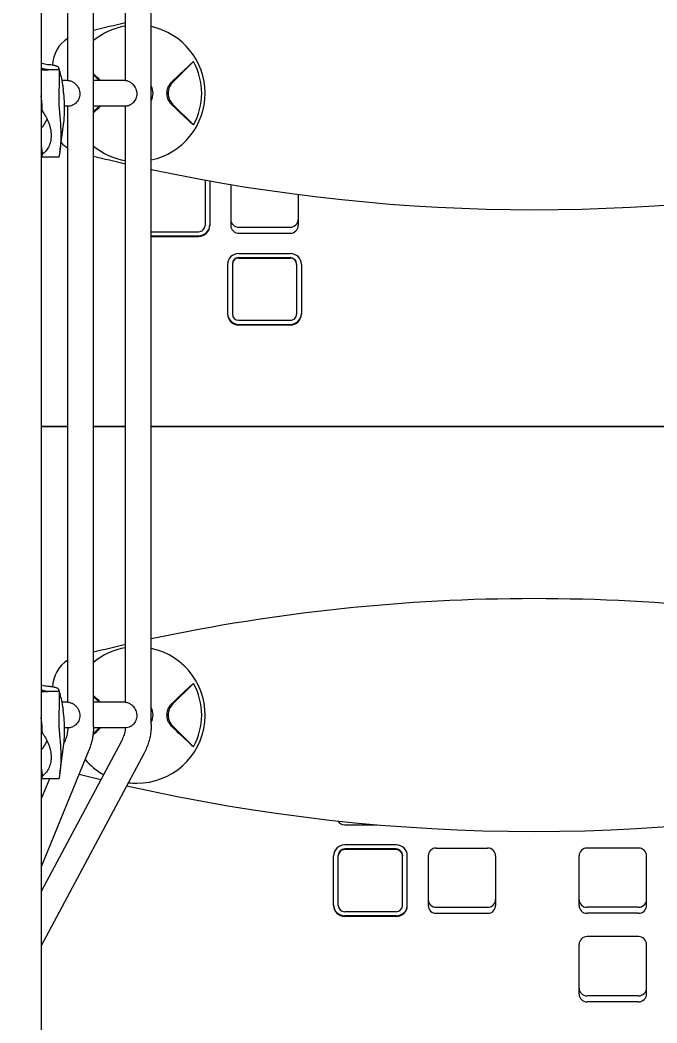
# Model space of a CAD drawing. Extents: x -13189 to 8473, y -8565 to 17872.
# Drawn here: x 880 to 1276, y -1300 to -676 of the extents above; entities that cross this region are included whole.
import ezdxf

# ---------------------------------------------------------------- set-up
doc = ezdxf.new("R2010")
doc.units = 0
doc.header["$LTSCALE"] = 5
doc.header["$PDMODE"] = 33
doc.header["$PDSIZE"] = 20
for name, color, linetype in [('PRODUCT', 3, 'CONTINUOUS'), ('REFERENCE', 9, 'CONTINUOUS'), ('REVIEW_REQUIRED', 30, 'CONTINUOUS')]:
    doc.layers.add(name, color=color, linetype=linetype)
doc.styles.add('LG1', font='arial.ttf', dxfattribs={"height": 185})
doc.dimstyles.new('LG_DIM', dxfattribs={"dimtxt": 185, "dimasz": 120, "dimexe": 50, "dimexo": 1, "dimgap": 50, "dimtad": 1, "dimdec": 0, "dimrnd": 10, "dimtxsty": 'LG1', "dimcen": 2.5, "dimclrt": 4, "dimadec": 4, "dimazin": 3, "dimtfac": 1, "dimtdec": 1, "dimtmove": 0, "dimatfit": 3, "dimarcsym": 0})

# ---------------------------------------------------------------- blocks, each defined once
blk = doc.blocks.new('*D4')
at = {"layer": 'REFERENCE', "color": 0, "transparency": 16777216}
for p in [(7074.4, -285.09), (-5530, -747.5), (7074.4, -7182.74)]:
    blk.add_point(p, dxfattribs=at)
at = {"layer": 'REVIEW_REQUIRED', "color": 0, "lineweight": -2, "transparency": 16777216}
for p, q in [((7074.4, -286.09), (7074.4, -7232.74)), ((-5530, -748.5), (-5530, -7232.74)), ((-5410, -7182.74), (134.08, -7182.74)), ((6954.4, -7182.74), (1410.33, -7182.74))]:
    blk.add_line(p, q, dxfattribs=at)
at = {"layer": 'REVIEW_REQUIRED', "color": 0, "transparency": 16777216}
for points in [[(-5410, -7162.74), (-5410, -7202.74), (-5530, -7182.74)], [(6954.4, -7162.74), (6954.4, -7202.74), (7074.4, -7182.74)]]:
    blk.add_solid(points, dxfattribs=at)
at = {"layer": 'REVIEW_REQUIRED', "color": 4, "transparency": 16777216, "char_height": 185, "attachment_point": 5, "style": 'LG1'}
for s, insert in [('\\A1;12600 mm', (772.2, -7038.28)), ('\\A1;[41\'-4{\\H1.000000x;\\S5/8;}"]', (772.2, -7476.53))]:
    blk.add_mtext(s, dxfattribs=dict(at, insert=insert))
blk = doc.blocks.new('*D5')
at = {"layer": 'REFERENCE', "color": 0, "transparency": 16777216}
for p in [(3900, 7859.68), (-2500, -5459.68), (7695.79, -5459.68)]:
    blk.add_point(p, dxfattribs=at)
at = {"layer": 'REVIEW_REQUIRED', "color": 0, "lineweight": -2, "transparency": 16777216}
for p, q in [((3901, 7859.68), (7745.79, 7859.68)), ((7695.79, 7739.68), (7695.79, 3779.28)), ((7695.79, -5339.68), (7695.79, 3130.67)), ((-2499, -5459.68), (7745.79, -5459.68))]:
    blk.add_line(p, q, dxfattribs=at)
at = {"layer": 'REVIEW_REQUIRED', "color": 0, "transparency": 16777216}
for points in [[(7675.79, 7739.68), (7715.79, 7739.68), (7695.79, 7859.68)], [(7675.79, -5339.68), (7715.79, -5339.68), (7695.79, -5459.68)]]:
    blk.add_solid(points, dxfattribs=at)
at = {"layer": 'REVIEW_REQUIRED', "color": 4, "transparency": 16777216, "insert": (7695.79, 3454.98), "char_height": 185, "attachment_point": 5, "style": 'LG1'}
blk.add_mtext('\\A1;13320 mm\\P [43\'-8 13/16"]', dxfattribs=at)
blk = doc.blocks.new('*D6')
at = {"layer": 'REFERENCE', "color": 0, "transparency": 16777216}
for p in [(3300, 5864.75), (-6041.13, -3464.75), (-3100, -3464.75)]:
    blk.add_point(p, dxfattribs=at)
at = {"layer": 'REVIEW_REQUIRED', "color": 0, "lineweight": -2, "transparency": 16777216}
for p, q in [((3299, 5864.75), (-6091.13, 5864.75)), ((-6041.13, 5744.75), (-6041.13, 2569.99)), ((-6041.13, -3344.75), (-6041.13, 1921.38)), ((-3101, -3464.75), (-6091.13, -3464.75))]:
    blk.add_line(p, q, dxfattribs=at)
at = {"layer": 'REVIEW_REQUIRED', "color": 0, "transparency": 16777216}
for points in [[(-6061.13, 5744.75), (-6021.13, 5744.75), (-6041.13, 5864.75)], [(-6061.13, -3344.75), (-6021.13, -3344.75), (-6041.13, -3464.75)]]:
    blk.add_solid(points, dxfattribs=at)
at = {"layer": 'REVIEW_REQUIRED', "color": 4, "transparency": 16777216, "insert": (-6041.13, 2245.68), "char_height": 185, "attachment_point": 5, "style": 'LG1'}
blk.add_mtext('\\A1;9330 mm\\P [30\'-7 9/16"]', dxfattribs=at)
blk = doc.blocks.new('Variteemalayerit')
at = {"layer": 'REVIEW_REQUIRED', "invisible_edges": 15}
blk.add_3dface([(-10000, -10000, -5), (10000, -10000, -5), (10000, 10000, -5), (-10000, 10000, -5)], dxfattribs=at)
blk = doc.blocks.new('*D9')
at = {"layer": 'REFERENCE', "color": 0, "transparency": 16777216}
for p in [(7074.4, -286.09), (-5727.53, -747.5), (7074.4, -8119.37)]:
    blk.add_point(p, dxfattribs=at)
at = {"layer": 'REVIEW_REQUIRED', "color": 0, "lineweight": -2, "transparency": 16777216}
for p, q in [((7074.4, -287.09), (7074.4, -8169.37)), ((-5727.53, -748.5), (-5727.53, -8169.37)), ((-5607.53, -8119.37), (24.08, -8119.37)), ((6954.4, -8119.37), (1322.8, -8119.37))]:
    blk.add_line(p, q, dxfattribs=at)
at = {"layer": 'REVIEW_REQUIRED', "color": 0, "transparency": 16777216}
for points in [[(-5607.53, -8099.37), (-5607.53, -8139.37), (-5727.53, -8119.37)], [(6954.4, -8099.37), (6954.4, -8139.37), (7074.4, -8119.37)]]:
    blk.add_solid(points, dxfattribs=at)
at = {"layer": 'REVIEW_REQUIRED', "color": 4, "transparency": 16777216, "char_height": 185, "attachment_point": 5, "style": 'LG1'}
for s, insert in [('\\A1;12800 mm', (673.44, -7974.92)), ('\\A1;[42\'-0 3/8"]', (673.44, -8289.13))]:
    blk.add_mtext(s, dxfattribs=dict(at, insert=insert))

msp = doc.modelspace()

# ---------------------------------------------------------------- linework, layer by layer
at = {"layer": 'PRODUCT', "linetype": 'Continuous', "lineweight": 0}
for p, q in [((893, 783.95), (893, -1473.5)), ((925.5, -1115.87), (925.5, 450.58)), ((961.5, -1114.25), (961.5, 448.95)), ((909.5, -713.15), (909.5, -341.85)), ((945.5, -713.16), (945.5, -341.85)), ((987.78, -701.44), (974.78, -714.44)), ((893, -706.45), (897.19, -706.45)), ((904.07, -706.45), (897.19, -706.45)), ((925.5, -709.72), (928.94, -713.15)), ((909.59, -713.15), (905.81, -713.15)), ((905.81, -713.15), (905.81, -713.15)), ((906.47, -717.09), (906.67, -718.51)), ((945.5, -713.15), (925.5, -713.15)), ((893.33, -726.21), (893, -722.66)), ((909.97, -729.15), (907.49, -729.15)), ((909.5, -1100.45), (909.5, -729.15)), ((928.94, -729.15), (925.5, -732.59)), ((945.66, -729.15), (925.5, -729.15)), ((945.5, -1100.45), (945.5, -729.15)), ((974.78, -727.87), (987.78, -740.87)), ((904.47, -757.87), (906.67, -742.3)), ((893, -759.62), (893.33, -760.77)), ((903.87, -760.9), (893.4, -760.9)), ((961.5, -768.64), (962, -768.64)), ((995, -775.15), (995, -803.5)), ((998, -775.69), (998, -803.5)), ((1011, -777.95), (1011, -803.5)), ((1053, -784.18), (1053, -803.5)), ((1016, -804.59), (1048, -804.59)), ((961.5, -807.37), (991, -807.37)), ((961.5, -809.9), (991, -809.9)), ((961.5, -810.28), (991, -810.28)), ((1016, -808.34), (1048, -808.34)), ((1016, -820.93), (1048, -820.93)), ((1016, -823.46), (1048, -823.46)), ((1016, -823.83), (1048, -823.83)), ((1009, -827.71), (1009, -858.69)), ((1012, -827.33), (1012, -827.71)), ((1012, -827.71), (1012, -858.69)), ((1052, -827.33), (1052, -827.71)), ((1052, -827.71), (1052, -858.69)), ((1055, -827.71), (1055, -858.69)), ((1016, -862.56), (1048, -862.56)), ((1016, -865.09), (1048, -865.09)), ((1016, -865.47), (1048, -865.47)), ((893, -928.41), (909.5, -928.41)), ((909.5, -928.9), (893, -928.9)), ((925.5, -928.41), (945.5, -928.41)), ((945.5, -928.9), (925.5, -928.9)), ((961.5, -928.41), (1438.5, -928.41)), ((1438.5, -928.9), (961.5, -928.9)), ((987.78, -1088.74), (974.78, -1101.73)), ((893, -1093.75), (897.19, -1093.75)), ((904.07, -1093.75), (897.19, -1093.75)), ((925.5, -1097.02), (928.94, -1100.45)), ((909.59, -1100.45), (905.81, -1100.45)), ((905.81, -1100.45), (905.81, -1100.45)), ((906.47, -1104.39), (906.67, -1105.81)), ((945.5, -1100.45), (925.5, -1100.45)), ((893.33, -1113.51), (893, -1109.96)), ((909.97, -1116.45), (907.49, -1116.45)), ((928.94, -1116.45), (925.26, -1120.13)), ((945.63, -1116.45), (925.5, -1116.45)), ((974.78, -1115.17), (987.78, -1128.17)), ((907.86, -1124.23), (907.08, -1126.13)), ((942.88, -1124.69), (893, -1218.29)), ((922.67, -1130.27), (893, -1203.01)), ((904.47, -1145.16), (906.67, -1129.6)), ((957, -1132.22), (893, -1252.31)), ((905.06, -1131.08), (905.06, -1131.08)), ((893, -1146.92), (893.33, -1148.07)), ((898.08, -1148.2), (893, -1160.65)), ((903.87, -1148.2), (893.4, -1148.2)), ((1082, -1176.77), (1102.2, -1176.77)), ((1114, -1189.35), (1082, -1189.35)), ((1114, -1191.88), (1082, -1191.88)), ((1114, -1192.26), (1082, -1192.26)), ((1139, -1191.29), (1171, -1191.29)), ((1265, -1191.29), (1233, -1191.29)), ((1075, -1227.12), (1075, -1196.13)), ((1078, -1195.76), (1078, -1196.13)), ((1078, -1227.12), (1078, -1196.13)), ((1118, -1195.76), (1118, -1196.13)), ((1118, -1227.12), (1118, -1196.13)), ((1121, -1227.12), (1121, -1196.13)), ((1134, -1196.13), (1134, -1227.12)), ((1176, -1196.13), (1176, -1227.12)), ((1228, -1227.12), (1228, -1196.13)), ((1270, -1227.12), (1270, -1196.13)), ((1139, -1228.21), (1171, -1228.21)), ((1265, -1228.21), (1233, -1228.21)), ((1114, -1230.99), (1082, -1230.99)), ((1114, -1233.52), (1082, -1233.52)), ((1114, -1233.89), (1082, -1233.89)), ((1139, -1231.96), (1171, -1231.96)), ((1265, -1231.96), (1233, -1231.96)), ((1265, -1246.48), (1233, -1246.48)), ((1228, -1282.31), (1228, -1251.32)), ((1270, -1282.31), (1270, -1251.32)), ((1265, -1283.4), (1233, -1283.4)), ((1265, -1287.15), (1233, -1287.15))]:
    msp.add_line(p, q, dxfattribs=at)
for centre, radius, start, end in [((1200, -1793.65), 1145, 102.84244, 103.87108), ((952.5, -721.15), 42.51, 99.47688, 129.42571), ((952.5, -721.15), 42.51, 282.22155, 77.77845), ((920, -704.05), 20, 121.66824, 178.88475), ((952.5, -721.15), 40.42, 330.80251, 29.19749), ((952.5, -721.15), 10.1, 360, 26.98958), ((981.5, -721.15), 9.5, 135, 180), ((952.5, -721.15), 10.1, 333.01042, 360), ((981.5, -721.15), 9.5, 180, 225), ((920, -738.25), 20, 221.56195, 221.5622), ((920, -738.25), 20, 222.78067, 238.33176), ((952.5, -721.15), 42.51, 230.57429, 260.52312), ((1200, 351.35), 1145, 256.12892, 257.15756), ((1200, 351.35), 1145, 257.97743, 282.02257), ((1200, -2180.95), 1145, 90, 102.02257), ((1200, -2180.95), 1145, 77.97743, 90), ((1200, -2180.95), 1145, 102.84244, 103.87108), ((952.5, -1108.45), 42.51, 99.47688, 129.42571), ((952.5, -1108.45), 42.51, 270, 77.77845), ((920, -1091.35), 20, 121.66824, 178.88475), ((952.5, -1108.45), 40.42, 330.80251, 29.19749), ((952.5, -1108.45), 10.1, 0, 26.98958), ((981.5, -1108.45), 9.5, 135, 180), ((952.5, -1108.45), 10.1, 333.01042, 0), ((981.5, -1108.45), 9.5, 180, 225), ((952.5, -1108.45), 42.51, 220.69266, 240.79496), ((1200, -35.95), 1145, 255.66649, 256.36546), ((1200, -35.95), 1145, 257.19371, 282.80629), ((952.5, -1108.45), 42.51, 262.81621, 270)]:
    msp.add_arc(centre, radius, start, end, dxfattribs=at)
for centre, major_axis, start_param, end_param in [((816.67, -730.4), (90.83, 0), 0, 0.135663), ((816.67, -730.4), (90.83, 0), 6.147522, 6.283185), ((878.5, -730.4), (19.4, 0), 5.556401, 5.910906), ((991, -803.13), (-7, 0), 1.570796, 3.141593), ((991, -803.5), (-4, 0), 1.570796, 3.141593), ((991, -803.5), (-7, 0), 1.570796, 3.141593), ((1016, -799.75), (-5, 0), 0, 1.570796), ((1016, -803.5), (-5, 0), 0, 1.570796), ((1048, -799.75), (-5, 0), 1.570796, 3.141593), ((1048, -803.5), (-5, 0), 1.570796, 3.141593), ((1016, -827.71), (-7, 0), 4.712389, 6.283185), ((1016, -827.33), (-4, 0), 4.712389, 6.283185), ((1016, -827.71), (-4, 0), 4.712389, 6.283185), ((1048, -827.71), (-7, 0), 3.141593, 4.712389), ((1048, -827.33), (-4, 0), 3.141593, 4.712389), ((1048, -827.71), (-4, 0), 3.141593, 4.712389), ((1016, -858.32), (-7, 0), 0, 1.570796), ((1016, -858.69), (-7, 0), 0, 1.570796), ((1016, -858.69), (-4, 0), 0, 1.570796), ((1048, -858.32), (-7, 0), 1.570796, 3.141593), ((1048, -858.69), (-4, 0), 1.570796, 3.141593), ((1048, -858.69), (-7, 0), 1.570796, 3.141593), ((816.67, -1117.7), (90.83, 0), 0, 0.135663), ((816.67, -1117.7), (90.83, 0), 6.147522, 6.283185), ((878.5, -1117.7), (19.4, 0), 5.556401, 5.910906), ((1082, -1171.93), (5, 0), 3.678397, 4.712389), ((1082, -1196.13), (7, 0), 1.570796, 3.141593), ((1082, -1195.76), (4, 0), 1.570796, 3.141593), ((1082, -1196.13), (4, 0), 1.570796, 3.141593), ((1114, -1196.13), (7, 0), 0, 1.570796), ((1114, -1195.76), (4, 0), 0, 1.570796), ((1114, -1196.13), (4, 0), 0, 1.570796), ((1139, -1196.13), (5, 0), 1.570796, 3.141593), ((1171, -1196.13), (5, 0), 0, 1.570796), ((1233, -1196.13), (5, 0), 1.570796, 3.141593), ((1265, -1196.13), (5, 0), 0, 1.570796), ((1139, -1223.37), (5, 0), 3.141593, 4.712389), ((1171, -1223.37), (5, 0), 4.712389, 6.283185), ((1233, -1223.37), (5, 0), 3.141593, 4.712389), ((1265, -1223.37), (5, 0), 4.712389, 6.283185), ((1082, -1226.74), (7, 0), 3.141593, 4.712389), ((1082, -1227.12), (7, 0), 3.141593, 4.712389), ((1082, -1227.12), (4, 0), 3.141593, 4.712389), ((1114, -1226.74), (7, 0), 4.712389, 6.283185), ((1114, -1227.12), (4, 0), 4.712389, 6.283185), ((1114, -1227.12), (7, 0), 4.712389, 6.283185), ((1139, -1227.12), (5, 0), 3.141593, 4.712389), ((1171, -1227.12), (5, 0), 4.712389, 6.283185), ((1233, -1227.12), (5, 0), 3.141593, 4.712389), ((1265, -1227.12), (5, 0), 4.712389, 6.283185), ((1233, -1251.32), (5, 0), 1.570796, 3.141593), ((1265, -1251.32), (5, 0), 0, 1.570796), ((1233, -1278.56), (5, 0), 3.141593, 4.712389), ((1265, -1278.56), (5, 0), 4.712389, 6.283185), ((1233, -1282.31), (5, 0), 3.141593, 4.712389), ((1265, -1282.31), (5, 0), 4.712389, 6.283185)]:
    msp.add_ellipse(centre, major_axis=major_axis, ratio=0.968246, start_param=start_param, end_param=end_param, dxfattribs=at)
for points, weights in [([(893, -702.44), (893.13, -702.5), (893.26, -702.55), (893.4, -702.6)], [0.993179669495, 0.995297331129, 0.997570774631, 1]), ([(897.19, -706.45), (895.75, -706.45), (894.33, -706.16), (893, -705.56)], [1, 0.963416741903, 0.942185900966, 0.936307477188]), ([(904.07, -706.45), (904.08, -713.04), (904.02, -719.63), (903.86, -726.21)], [1, 0.99951768639, 0.99951768639, 1]), ([(893.65, -732.46), (893.44, -730.85), (893.22, -729.22), (893, -727.59)], [1, 0.999553768953, 0.999244719996, 0.999072853129]), ([(893.65, -732.46), (893.56, -729.64), (893.45, -727.5), (893.33, -726.21)], [1, 0.973269229067, 0.973269229067, 1]), ([(893, -754.69), (893.22, -756.19), (893.44, -757.67), (893.65, -759.14)], [0.999072853129, 0.999244719996, 0.999553768953, 1]), ([(893.33, -760.77), (893.45, -761.19), (893.56, -760.63), (893.65, -759.14)], [1, 0.973269229067, 0.973269229067, 1]), ([(893, -1089.74), (893.13, -1089.8), (893.26, -1089.85), (893.4, -1089.9)], [0.993179669495, 0.995297331129, 0.997570774631, 1]), ([(897.19, -1093.75), (895.75, -1093.75), (894.33, -1093.45), (893, -1092.86)], [1, 0.963416741903, 0.942185900966, 0.936307477188]), ([(904.07, -1093.75), (904.08, -1100.34), (904.02, -1106.93), (903.86, -1113.51)], [1, 0.99951768639, 0.99951768639, 1]), ([(893.65, -1119.76), (893.44, -1118.14), (893.22, -1116.52), (893, -1114.89)], [1, 0.999553768953, 0.999244719996, 0.999072853129]), ([(893.65, -1119.76), (893.56, -1116.94), (893.45, -1114.8), (893.33, -1113.51)], [1, 0.973269229067, 0.973269229067, 1]), ([(893, -1141.99), (893.22, -1143.49), (893.44, -1144.97), (893.65, -1146.44)], [0.999072853129, 0.999244719996, 0.999553768953, 1]), ([(893.33, -1148.07), (893.45, -1148.49), (893.56, -1147.93), (893.65, -1146.44)], [1, 0.973269229067, 0.973269229067, 1])]:
    msp.add_rational_spline(points, weights, degree=3, dxfattribs=at)
for points, knots in [([(896.9, -703.32), (896.32, -703.28), (895.73, -703.2), (894.56, -702.97), (893.97, -702.8), (893.4, -702.6)], [0, 0, 0, 0, 0.001800625, 0.001800625, 0.00360125, 0.00360125, 0.00360125, 0.00360125]), ([(903.93, -705.29), (903.9, -705.07), (903.71, -704.85), (903.27, -704.59), (903.18, -704.54), (902.96, -704.44), (902.85, -704.39), (902.48, -704.25), (902.2, -704.15), (901.73, -704.02), (901.56, -703.98), (901.21, -703.9), (901.04, -703.86), (900.48, -703.74), (900.08, -703.67), (899.24, -703.55), (898.79, -703.49), (897.87, -703.39), (897.39, -703.35), (896.9, -703.32)], [0, 0, 0, 0, 0.00305771, 0.00305771, 0.00382214, 0.00382214, 0.00458657, 0.00458657, 0.00611543, 0.00611543, 0.00687986, 0.00687986, 0.00764428, 0.00764428, 0.00917314, 0.00917314, 0.010702, 0.010702, 0.01223085, 0.01223085, 0.01223085, 0.01223085]), ([(905.29, -710.61), (905.21, -710.25), (905.13, -709.89), (904.96, -709.17), (904.87, -708.8), (904.69, -708.08), (904.6, -707.72), (904.41, -707.01), (904.31, -706.65), (904.12, -705.94), (904.01, -705.58), (903.91, -705.23)], [0.21130103, 0.21130103, 0.21130103, 0.21130103, 0.22387831, 0.22387831, 0.2364556, 0.2364556, 0.24903289, 0.24903289, 0.26161017, 0.26161017, 0.27407984, 0.27407984, 0.27407984, 0.27407984]), ([(985.31, -703.58), (985.79, -703.14), (986.24, -702.73), (986.86, -702.19), (987.06, -702.02), (987.44, -701.71), (987.62, -701.57), (987.78, -701.44)], [0.000000486, 0.000000486, 0.000000486, 0.000000486, 0.002114988, 0.002114988, 0.003172238, 0.003172238, 0.004229489, 0.004229489, 0.004229489, 0.004229489]), ([(905.29, -710.61), (905.68, -712.39), (906.02, -714.16), (906.35, -716.3), (906.41, -716.69), (906.46, -717.08)], [0, 0, 0, 0, 5.601948, 5.601948, 6.854199, 6.854199, 6.854199, 6.854199]), ([(909.59, -713.15), (909.65, -713.15), (909.76, -713.16), (910.09, -713.19), (910.36, -713.22), (911.02, -713.38), (911.42, -713.51), (912.05, -713.78), (912.26, -713.88), (912.69, -714.12), (912.92, -714.26), (913.37, -714.56), (913.59, -714.73), (914.03, -715.09), (914.23, -715.28), (914.81, -715.86), (915.16, -716.29), (915.79, -717.22), (916.06, -717.72), (916.5, -718.76), (916.67, -719.3), (916.87, -720.28), (916.92, -720.72), (916.94, -721.15)], [37.511424, 37.511424, 37.511424, 37.511424, 38.850119, 38.850119, 40.731526, 40.731526, 42.612932, 42.612932, 43.436618, 43.436618, 44.260303, 44.260303, 45.083989, 45.083989, 45.907675, 45.907675, 47.542592, 47.542592, 49.177509, 49.177509, 50.812427, 50.812427, 52.137117, 52.137117, 52.137117, 52.137117]), ([(945.5, -713.16), (945.5, -713.16), (945.51, -713.16), (945.57, -713.17), (945.68, -713.18), (946.06, -713.24), (946.31, -713.29), (946.94, -713.49), (947.31, -713.63), (947.91, -713.92), (948.11, -714.03), (948.51, -714.28), (948.73, -714.42), (949.15, -714.73), (949.36, -714.9), (949.77, -715.26), (949.96, -715.45), (950.49, -716.03), (950.82, -716.45), (951.41, -717.36), (951.66, -717.84), (952.07, -718.85), (952.22, -719.38), (952.41, -720.32), (952.45, -720.74), (952.47, -721.15)], [35.302261, 35.302261, 35.302261, 35.302261, 35.898403, 35.898403, 37.727888, 37.727888, 39.557374, 39.557374, 41.386859, 41.386859, 42.184428, 42.184428, 42.981996, 42.981996, 43.779565, 43.779565, 44.577133, 44.577133, 46.146249, 46.146249, 47.715364, 47.715364, 49.284479, 49.284479, 50.543619, 50.543619, 50.543619, 50.543619]), ([(971.28, -721.15), (971.28, -720.82), (971.3, -720.49), (971.37, -719.82), (971.42, -719.48), (971.62, -718.49), (971.82, -717.85), (972.34, -716.63), (972.67, -716.03), (973.42, -714.94), (973.85, -714.44), (974.32, -713.98)], [0.008164918, 0.008164918, 0.008164918, 0.008164918, 0.009167239, 0.009167239, 0.01016956, 0.01016956, 0.012174201, 0.012174201, 0.014178842, 0.014178842, 0.016183483, 0.016183483, 0.016183483, 0.016183483]), ([(916.94, -721.15), (916.95, -721.25), (916.95, -721.36), (916.95, -721.99), (916.89, -722.53), (916.67, -723.62), (916.49, -724.15), (916.04, -725.16), (915.77, -725.64), (915.14, -726.51), (914.79, -726.9), (914.24, -727.41), (914.04, -727.58), (913.63, -727.89), (913.42, -728.03), (913, -728.29), (912.78, -728.41), (912.37, -728.61), (912.17, -728.69), (911.56, -728.92), (911.15, -729.02), (910.47, -729.14), (910.18, -729.15), (909.97, -729.15)], [-18.027432, -18.027432, -18.027432, -18.027432, -17.717205, -17.717205, -16.073636, -16.073636, -14.430067, -14.430067, -12.786498, -12.786498, -11.142928, -11.142928, -10.304327, -10.304327, -9.465726, -9.465726, -8.627125, -8.627125, -7.788524, -7.788524, -5.841393, -5.841393, -3.958605, -3.958605, -3.958605, -3.958605]), ([(952.47, -721.15), (952.47, -721.25), (952.47, -721.36), (952.47, -721.97), (952.42, -722.5), (952.21, -723.55), (952.06, -724.06), (951.64, -725.05), (951.38, -725.52), (950.8, -726.37), (950.47, -726.75), (949.97, -727.25), (949.78, -727.42), (949.4, -727.74), (949.2, -727.88), (948.8, -728.15), (948.6, -728.27), (948.21, -728.48), (948.03, -728.57), (947.45, -728.82), (947.07, -728.94), (946.4, -729.09), (946.12, -729.13), (945.81, -729.15), (945.72, -729.15), (945.66, -729.15)], [-17.584532, -17.584532, -17.584532, -17.584532, -17.274557, -17.274557, -15.68484, -15.68484, -14.095123, -14.095123, -12.505406, -12.505406, -10.915689, -10.915689, -10.095896, -10.095896, -9.276103, -9.276103, -8.45631, -8.45631, -7.636517, -7.636517, -5.727388, -5.727388, -3.818258, -3.818258, -2.818125, -2.818125, -2.818125, -2.818125]), ([(974.32, -728.33), (973.85, -727.87), (973.42, -727.37), (972.86, -726.55), (972.68, -726.26), (972.36, -725.68), (972.21, -725.37), (971.82, -724.45), (971.62, -723.82), (971.42, -722.83), (971.37, -722.49), (971.3, -721.82), (971.28, -721.49), (971.28, -721.15)], [0.000143327, 0.000143327, 0.000143327, 0.000143327, 0.002148725, 0.002148725, 0.003151424, 0.003151424, 0.004154123, 0.004154123, 0.006159521, 0.006159521, 0.00716222, 0.00716222, 0.008164918, 0.008164918, 0.008164918, 0.008164918]), ([(903.86, -726.21), (903.86, -726.62), (903.87, -727.11), (903.91, -727.98), (903.93, -728.28), (903.97, -728.94), (904, -729.29), (904.09, -730.4), (904.16, -731.19), (904.27, -732.48), (904.31, -732.92), (904.4, -733.84), (904.44, -734.32), (904.57, -735.76), (904.65, -736.76), (904.77, -738.31), (904.81, -738.83), (904.88, -739.9), (904.91, -740.44), (905, -742.05), (905.04, -743.12), (905.09, -744.73), (905.1, -745.27), (905.12, -746.35), (905.13, -746.88), (905.13, -747.4)], [0.0000002, 0.0000002, 0.0000002, 0.0000002, 0.00322872, 0.00322872, 0.00484298, 0.00484298, 0.00645725, 0.00645725, 0.00968577, 0.00968577, 0.01130003, 0.01130003, 0.01291429, 0.01291429, 0.01614282, 0.01614282, 0.01775708, 0.01775708, 0.01937134, 0.01937134, 0.02259987, 0.02259987, 0.02421413, 0.02421413, 0.02582839, 0.02582839, 0.02582839, 0.02582839]), ([(893.65, -732.46), (894.38, -733.44), (895.07, -734.49), (896.04, -736.19), (896.36, -736.78), (896.95, -738.01), (897.22, -738.63), (897.72, -739.91), (897.95, -740.57), (898.35, -741.91), (898.52, -742.6), (898.94, -744.66), (899.09, -746.03), (899.09, -747.4)], [0.0006161, 0.0006161, 0.0006161, 0.0006161, 0.0048042, 0.0048042, 0.00689825, 0.00689825, 0.0089923, 0.0089923, 0.01108635, 0.01108635, 0.0131804, 0.0131804, 0.0173685, 0.0173685, 0.0173685, 0.0173685]), ([(987.78, -740.87), (987.45, -740.61), (987.08, -740.3), (986.46, -739.76), (986.24, -739.57), (985.78, -739.16), (985.55, -738.95), (985.31, -738.73)], [0.000000242, 0.000000242, 0.000000242, 0.000000242, 0.002114103, 0.002114103, 0.003171033, 0.003171033, 0.004227963, 0.004227963, 0.004227963, 0.004227963]), ([(899.09, -747.4), (899.09, -747.74), (899.08, -748.09), (899.04, -748.75), (899.02, -749.08), (898.91, -750.05), (898.8, -750.68), (898.59, -751.6), (898.51, -751.9), (898.34, -752.48), (898.25, -752.77), (897.94, -753.6), (897.72, -754.13), (897.21, -755.12), (896.94, -755.59), (896.35, -756.46), (896.04, -756.87), (895.4, -757.61), (895.06, -757.96), (894.37, -758.59), (894.01, -758.88), (893.65, -759.14)], [0.0173685, 0.0173685, 0.0173685, 0.0173685, 0.01841269, 0.01841269, 0.01945689, 0.01945689, 0.02154529, 0.02154529, 0.02258948, 0.02258948, 0.02363368, 0.02363368, 0.02572208, 0.02572208, 0.02781047, 0.02781047, 0.02989887, 0.02989887, 0.03198726, 0.03198726, 0.03407566, 0.03407566, 0.03407566, 0.03407566]), ([(905.13, -747.4), (905.13, -748.45), (905.11, -749.46), (905.06, -750.93), (905.04, -751.42), (904.99, -752.36), (904.97, -752.81), (904.88, -754.13), (904.81, -754.96), (904.69, -756.1), (904.65, -756.46), (904.57, -757.15), (904.53, -757.47), (904.4, -758.38), (904.32, -758.9), (904.16, -759.79), (904.09, -760.13), (904, -760.52), (903.97, -760.62), (903.93, -760.78), (903.91, -760.84), (903.89, -760.89), (903.88, -760.9), (903.87, -760.9)], [0.02582839, 0.02582839, 0.02582839, 0.02582839, 0.0290553, 0.0290553, 0.03066876, 0.03066876, 0.03228222, 0.03228222, 0.03550913, 0.03550913, 0.03712259, 0.03712259, 0.03873604, 0.03873604, 0.04196296, 0.04196296, 0.04518987, 0.04518987, 0.04680333, 0.04680333, 0.04841679, 0.04841679, 0.04947519, 0.04947519, 0.04947519, 0.04947519]), ([(896.9, -1090.62), (896.32, -1090.58), (895.73, -1090.5), (894.56, -1090.26), (893.97, -1090.1), (893.4, -1089.9)], [0, 0, 0, 0, 0.001800625, 0.001800625, 0.00360125, 0.00360125, 0.00360125, 0.00360125]), ([(903.93, -1092.59), (903.9, -1092.37), (903.71, -1092.15), (903.27, -1091.89), (903.18, -1091.84), (902.96, -1091.74), (902.85, -1091.69), (902.48, -1091.54), (902.2, -1091.45), (901.73, -1091.32), (901.56, -1091.28), (901.21, -1091.2), (901.04, -1091.16), (900.48, -1091.04), (900.08, -1090.97), (899.24, -1090.85), (898.79, -1090.79), (897.87, -1090.69), (897.39, -1090.65), (896.9, -1090.62)], [0, 0, 0, 0, 0.00305771, 0.00305771, 0.00382214, 0.00382214, 0.00458657, 0.00458657, 0.00611543, 0.00611543, 0.00687986, 0.00687986, 0.00764428, 0.00764428, 0.00917314, 0.00917314, 0.010702, 0.010702, 0.01223085, 0.01223085, 0.01223085, 0.01223085]), ([(905.29, -1097.91), (905.21, -1097.55), (905.13, -1097.19), (904.96, -1096.46), (904.87, -1096.1), (904.69, -1095.38), (904.6, -1095.02), (904.41, -1094.31), (904.31, -1093.95), (904.12, -1093.23), (904.01, -1092.88), (903.91, -1092.53)], [0.21130103, 0.21130103, 0.21130103, 0.21130103, 0.22387831, 0.22387831, 0.2364556, 0.2364556, 0.24903289, 0.24903289, 0.26161017, 0.26161017, 0.27407984, 0.27407984, 0.27407984, 0.27407984]), ([(985.31, -1090.88), (985.79, -1090.43), (986.24, -1090.03), (986.86, -1089.49), (987.06, -1089.32), (987.44, -1089.01), (987.62, -1088.86), (987.78, -1088.74)], [0.000000486, 0.000000486, 0.000000486, 0.000000486, 0.002114988, 0.002114988, 0.003172238, 0.003172238, 0.004229489, 0.004229489, 0.004229489, 0.004229489]), ([(905.29, -1097.91), (905.68, -1099.69), (906.02, -1101.46), (906.35, -1103.6), (906.41, -1103.99), (906.46, -1104.38)], [0, 0, 0, 0, 5.601948, 5.601948, 6.854199, 6.854199, 6.854199, 6.854199]), ([(909.59, -1100.45), (909.65, -1100.45), (909.76, -1100.45), (910.09, -1100.49), (910.36, -1100.52), (911.02, -1100.68), (911.42, -1100.8), (912.05, -1101.08), (912.26, -1101.18), (912.69, -1101.42), (912.92, -1101.56), (913.37, -1101.86), (913.59, -1102.03), (914.03, -1102.39), (914.23, -1102.58), (914.81, -1103.16), (915.16, -1103.59), (915.79, -1104.52), (916.06, -1105.02), (916.5, -1106.05), (916.67, -1106.59), (916.87, -1107.58), (916.92, -1108.02), (916.94, -1108.45)], [37.511424, 37.511424, 37.511424, 37.511424, 38.850119, 38.850119, 40.731526, 40.731526, 42.612932, 42.612932, 43.436618, 43.436618, 44.260303, 44.260303, 45.083989, 45.083989, 45.907675, 45.907675, 47.542592, 47.542592, 49.177509, 49.177509, 50.812427, 50.812427, 52.137117, 52.137117, 52.137117, 52.137117]), ([(945.5, -1100.45), (945.5, -1100.46), (945.51, -1100.46), (945.57, -1100.46), (945.68, -1100.47), (946.06, -1100.54), (946.31, -1100.59), (946.94, -1100.78), (947.31, -1100.92), (947.91, -1101.22), (948.11, -1101.33), (948.51, -1101.58), (948.73, -1101.72), (949.15, -1102.03), (949.36, -1102.2), (949.77, -1102.56), (949.96, -1102.75), (950.49, -1103.32), (950.82, -1103.75), (951.41, -1104.66), (951.66, -1105.14), (952.07, -1106.15), (952.22, -1106.67), (952.41, -1107.62), (952.45, -1108.04), (952.47, -1108.45)], [35.302261, 35.302261, 35.302261, 35.302261, 35.898403, 35.898403, 37.727888, 37.727888, 39.557374, 39.557374, 41.386859, 41.386859, 42.184428, 42.184428, 42.981996, 42.981996, 43.779565, 43.779565, 44.577133, 44.577133, 46.146249, 46.146249, 47.715364, 47.715364, 49.284479, 49.284479, 50.543619, 50.543619, 50.543619, 50.543619]), ([(971.28, -1108.45), (971.28, -1108.12), (971.3, -1107.78), (971.37, -1107.12), (971.42, -1106.78), (971.62, -1105.79), (971.82, -1105.15), (972.34, -1103.93), (972.67, -1103.33), (973.42, -1102.24), (973.85, -1101.74), (974.32, -1101.28)], [0.008164918, 0.008164918, 0.008164918, 0.008164918, 0.009167239, 0.009167239, 0.01016956, 0.01016956, 0.012174201, 0.012174201, 0.014178842, 0.014178842, 0.016183483, 0.016183483, 0.016183483, 0.016183483]), ([(916.94, -1108.45), (916.95, -1108.55), (916.95, -1108.65), (916.95, -1109.28), (916.89, -1109.83), (916.67, -1110.91), (916.49, -1111.45), (916.04, -1112.46), (915.77, -1112.94), (915.14, -1113.81), (914.79, -1114.2), (914.24, -1114.71), (914.04, -1114.87), (913.63, -1115.19), (913.42, -1115.33), (913, -1115.59), (912.78, -1115.71), (912.37, -1115.9), (912.17, -1115.99), (911.56, -1116.22), (911.15, -1116.32), (910.47, -1116.43), (910.18, -1116.45), (909.97, -1116.45)], [-18.027432, -18.027432, -18.027432, -18.027432, -17.717205, -17.717205, -16.073636, -16.073636, -14.430067, -14.430067, -12.786498, -12.786498, -11.142928, -11.142928, -10.304327, -10.304327, -9.465726, -9.465726, -8.627125, -8.627125, -7.788524, -7.788524, -5.841393, -5.841393, -3.958605, -3.958605, -3.958605, -3.958605]), ([(952.47, -1108.45), (952.47, -1108.55), (952.47, -1108.65), (952.47, -1109.27), (952.42, -1109.8), (952.21, -1110.84), (952.06, -1111.36), (951.64, -1112.35), (951.38, -1112.82), (950.8, -1113.67), (950.47, -1114.05), (949.97, -1114.55), (949.78, -1114.72), (949.4, -1115.03), (949.2, -1115.18), (948.8, -1115.45), (948.6, -1115.57), (948.35, -1115.7), (948.3, -1115.73), (948.25, -1115.76)], [50.543619, 50.543619, 50.543619, 50.543619, 50.853595, 50.853595, 52.443312, 52.443312, 54.033029, 54.033029, 55.622745, 55.622745, 57.212462, 57.212462, 58.032255, 58.032255, 58.852048, 58.852048, 59.671841, 59.671841, 59.894523, 59.894523, 59.894523, 59.894523]), ([(974.32, -1115.63), (973.85, -1115.17), (973.42, -1114.66), (972.86, -1113.85), (972.68, -1113.56), (972.36, -1112.97), (972.21, -1112.67), (971.82, -1111.75), (971.62, -1111.11), (971.42, -1110.13), (971.37, -1109.79), (971.3, -1109.12), (971.28, -1108.79), (971.28, -1108.45)], [0.000143327, 0.000143327, 0.000143327, 0.000143327, 0.002148725, 0.002148725, 0.003151424, 0.003151424, 0.004154123, 0.004154123, 0.006159521, 0.006159521, 0.00716222, 0.00716222, 0.008164918, 0.008164918, 0.008164918, 0.008164918]), ([(903.86, -1113.51), (903.86, -1113.92), (903.87, -1114.41), (903.91, -1115.27), (903.93, -1115.58), (903.97, -1116.24), (904, -1116.59), (904.09, -1117.69), (904.16, -1118.49), (904.27, -1119.78), (904.31, -1120.22), (904.4, -1121.14), (904.44, -1121.61), (904.57, -1123.06), (904.65, -1124.06), (904.77, -1125.61), (904.81, -1126.13), (904.88, -1127.2), (904.91, -1127.73), (905, -1129.34), (905.04, -1130.42), (905.09, -1132.03), (905.1, -1132.57), (905.12, -1133.65), (905.13, -1134.18), (905.13, -1134.7)], [0.0000002, 0.0000002, 0.0000002, 0.0000002, 0.00322872, 0.00322872, 0.00484298, 0.00484298, 0.00645725, 0.00645725, 0.00968577, 0.00968577, 0.01130003, 0.01130003, 0.01291429, 0.01291429, 0.01614282, 0.01614282, 0.01775708, 0.01775708, 0.01937134, 0.01937134, 0.02259987, 0.02259987, 0.02421413, 0.02421413, 0.02582839, 0.02582839, 0.02582839, 0.02582839]), ([(909.49, -1116.45), (909.48, -1116.97), (909.45, -1117.49), (909.34, -1118.54), (909.27, -1119.07), (909.09, -1120.12), (908.98, -1120.65), (908.73, -1121.69), (908.58, -1122.2), (908.24, -1123.23), (908.06, -1123.73), (907.86, -1124.23)], [0.0255613, 0.0255613, 0.0255613, 0.0255613, 0.0939617, 0.0939617, 0.1645093, 0.1645093, 0.235057, 0.235057, 0.3056046, 0.3056046, 0.3761523, 0.3761523, 0.3761523, 0.3761523]), ([(925.5, -1115.87), (925.5, -1116.86), (925.46, -1117.84), (925.31, -1119.8), (925.19, -1120.78), (924.89, -1122.73), (924.7, -1123.69), (924.25, -1125.61), (923.98, -1126.56), (923.38, -1128.43), (923.04, -1129.36), (922.67, -1130.27)], [0, 0, 0, 0, 0.0752305, 0.0752305, 0.1504609, 0.1504609, 0.2256914, 0.2256914, 0.3009218, 0.3009218, 0.3761523, 0.3761523, 0.3761523, 0.3761523]), ([(945.39, -1116.45), (945.33, -1117.02), (945.25, -1117.58), (945.05, -1118.71), (944.93, -1119.28), (944.63, -1120.4), (944.46, -1120.95), (944.08, -1122.04), (943.87, -1122.58), (943.41, -1123.65), (943.15, -1124.18), (942.88, -1124.69)], [0.097226, 0.097226, 0.097226, 0.097226, 0.1724208, 0.1724208, 0.2484003, 0.2484003, 0.3243799, 0.3243799, 0.4003594, 0.4003594, 0.476339, 0.476339, 0.476339, 0.476339]), ([(948.25, -1115.76), (948.07, -1115.85), (947.88, -1115.93), (947.08, -1116.26), (946.54, -1116.37), (945.93, -1116.44), (945.75, -1116.45), (945.63, -1116.45)], [-25.324354, -25.324354, -25.324354, -25.324354, -24.482397, -24.482397, -21.534791, -21.534791, -19.937843, -19.937843, -19.937843, -19.937843]), ([(961.5, -1114.25), (961.5, -1115.49), (961.44, -1116.74), (961.19, -1119.22), (961.01, -1120.45), (960.52, -1122.9), (960.22, -1124.11), (959.49, -1126.5), (959.07, -1127.67), (958.12, -1129.98), (957.59, -1131.11), (957, -1132.22)], [0, 0, 0, 0, 0.0952678, 0.0952678, 0.1905356, 0.1905356, 0.2858034, 0.2858034, 0.3810712, 0.3810712, 0.476339, 0.476339, 0.476339, 0.476339]), ([(893.65, -1119.76), (894.38, -1120.74), (895.07, -1121.79), (896.04, -1123.49), (896.36, -1124.08), (896.95, -1125.31), (897.22, -1125.93), (897.72, -1127.21), (897.95, -1127.87), (898.35, -1129.21), (898.52, -1129.9), (898.94, -1131.96), (899.09, -1133.33), (899.09, -1134.7)], [0.0006161, 0.0006161, 0.0006161, 0.0006161, 0.0048042, 0.0048042, 0.00689825, 0.00689825, 0.0089923, 0.0089923, 0.01108635, 0.01108635, 0.0131804, 0.0131804, 0.0173685, 0.0173685, 0.0173685, 0.0173685]), ([(987.78, -1128.17), (987.45, -1127.91), (987.08, -1127.6), (986.46, -1127.06), (986.24, -1126.87), (985.78, -1126.46), (985.55, -1126.25), (985.31, -1126.03)], [0.000000242, 0.000000242, 0.000000242, 0.000000242, 0.002114103, 0.002114103, 0.003171033, 0.003171033, 0.004227963, 0.004227963, 0.004227963, 0.004227963]), ([(899.09, -1134.7), (899.09, -1135.04), (899.08, -1135.38), (899.04, -1136.05), (899.02, -1136.38), (898.91, -1137.35), (898.8, -1137.98), (898.59, -1138.89), (898.51, -1139.19), (898.34, -1139.78), (898.25, -1140.07), (897.94, -1140.9), (897.72, -1141.42), (897.21, -1142.42), (896.94, -1142.89), (896.35, -1143.76), (896.04, -1144.17), (895.4, -1144.91), (895.06, -1145.26), (894.37, -1145.89), (894.01, -1146.18), (893.65, -1146.44)], [0.0173685, 0.0173685, 0.0173685, 0.0173685, 0.01841269, 0.01841269, 0.01945689, 0.01945689, 0.02154529, 0.02154529, 0.02258948, 0.02258948, 0.02363368, 0.02363368, 0.02572208, 0.02572208, 0.02781047, 0.02781047, 0.02989887, 0.02989887, 0.03198726, 0.03198726, 0.03407566, 0.03407566, 0.03407566, 0.03407566]), ([(905.13, -1134.7), (905.13, -1135.75), (905.11, -1136.76), (905.06, -1138.23), (905.04, -1138.72), (904.99, -1139.66), (904.97, -1140.11), (904.88, -1141.43), (904.81, -1142.25), (904.69, -1143.39), (904.65, -1143.76), (904.57, -1144.45), (904.53, -1144.77), (904.4, -1145.67), (904.32, -1146.2), (904.16, -1147.08), (904.09, -1147.43), (904, -1147.82), (903.97, -1147.92), (903.93, -1148.08), (903.91, -1148.14), (903.89, -1148.19), (903.88, -1148.2), (903.87, -1148.2)], [0.02582839, 0.02582839, 0.02582839, 0.02582839, 0.0290553, 0.0290553, 0.03066876, 0.03066876, 0.03228222, 0.03228222, 0.03550913, 0.03550913, 0.03712259, 0.03712259, 0.03873604, 0.03873604, 0.04196296, 0.04196296, 0.04518987, 0.04518987, 0.04680333, 0.04680333, 0.04841679, 0.04841679, 0.04947519, 0.04947519, 0.04947519, 0.04947519])]:
    msp.add_open_spline(points, degree=3, knots=knots, dxfattribs=at)
for points in [[(904.07, -706.45), (904.02, -706.07), (903.97, -705.68), (903.93, -705.29)], [(974.32, -713.98), (978.08, -710.35), (981.74, -706.88), (985.31, -703.58)], [(929.82, -713.15), (928.37, -711.75), (926.93, -710.38), (925.5, -709.02)], [(906.47, -717.09), (906.47, -717.09), (906.46, -717.09), (906.46, -717.08)], [(925.5, -733.28), (926.93, -731.93), (928.37, -730.55), (929.82, -729.15)], [(985.31, -738.73), (981.74, -735.43), (978.08, -731.96), (974.32, -728.33)], [(904.07, -1093.75), (904.02, -1093.36), (903.97, -1092.98), (903.93, -1092.59)], [(974.32, -1101.28), (978.08, -1097.65), (981.74, -1094.18), (985.31, -1090.88)], [(929.82, -1100.45), (928.37, -1099.05), (926.93, -1097.67), (925.5, -1096.32)], [(906.47, -1104.39), (906.47, -1104.39), (906.46, -1104.39), (906.46, -1104.38)], [(925.17, -1120.9), (926.7, -1119.44), (928.25, -1117.96), (929.82, -1116.45)], [(985.31, -1126.03), (981.74, -1122.72), (978.08, -1119.25), (974.32, -1115.63)]]:
    msp.add_open_spline(points, degree=3, dxfattribs=at)

# ---------------------------------------------------------------- block references
at = {"layer": 'REVIEW_REQUIRED'}
msp.add_blockref('Variteemalayerit', (-3189.1, 7872.37), dxfattribs=at)

# ---------------------------------------------------------------- dimensions: what is measured, and where the dimension line sits
for base, p1, p2, picture, middle in [((7695.79, -5459.68), (3900, 7859.68), (-2500, -5459.68), '*D5', (7695.79, 3454.98)), ((-6041.1293, -3464.7467), (3300, 5864.7467), (-3100, -3464.7467), '*D6', (-6041.1293, 2245.6832))]:
    dim = msp.add_linear_dim(base=base, p1=p1, p2=p2, angle=90, dimstyle='LG_DIM', dxfattribs=at)
    dim.commit()
    dim.dimension.update_dxf_attribs({"geometry": picture, "text_midpoint": middle, "dimtype": 160})
dim = msp.add_linear_dim(base=(7074.4, -8119.37), p1=(-5727.53, -747.5), p2=(7074.4, -286.09), dimstyle='LG_DIM', dxfattribs=at)
dim.commit()
dim.dimension.update_dxf_attribs({"geometry": '*D9', "text_midpoint": (673.44, -8119.37)})
dim = msp.add_linear_dim(base=(7074.4, -7182.74), p1=(-5530, -747.5), p2=(7074.4, -285.09), dimstyle='LG_DIM', override={"dimtxt": 185, "dimasz": 120, "dimexe": 50, "dimexo": 1, "dimgap": 50, "dimtad": 0, "dimtih": 1, "dimtoh": 1, "dimdec": 0, "dimrnd": 10, "dimlunit": 2, "dimtxsty": 'LG1', "dimclrt": 4, "dimadec": 4, "dimtdec": 0}, dxfattribs=at)
dim.commit()
dim.dimension.update_dxf_attribs({"geometry": '*D4', "text_midpoint": (772.2, -7182.74)})

doc.saveas('drawing.dxf')
